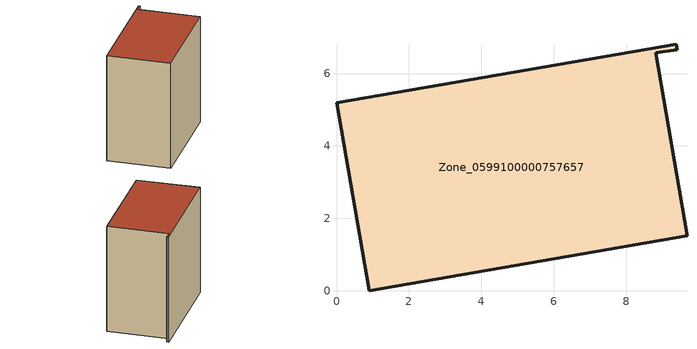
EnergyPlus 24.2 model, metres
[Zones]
Zone_0599100000757657
 floor ground (C_G): 8.81,6.57 9.68,1.52 0.9,0 0,5.19 9.38,6.81 9.41,6.66 z0
 wall outside (C_F): 9.41,6.66 9.38,6.81 0,5.19 0.9,0 9.68,1.52 8.81,6.57 9.41,6.66 z0:9.18
 roof outside (C_R): 9.68,1.52 8.81,6.57 9.41,6.66 9.38,6.81 0,5.19 0.9,0 z9.18
[BUILDING]
Pand.0599100000757657: North Axis=0; Terrain=City; Loads Convergence Tolerance Value=0.04; Temperature Convergence Tolerance Value=0.4; Solar Distribution=FullExterior; Maximum Number of Warmup Days=25; Minimum Number of Warmup Days=1
[Site:Location]
Rotterdam.The.Hague.AP_ZH_NLD Design_Conditions: Latitude=51.96; Longitude=4.45; Time Zone=1; Elevation=-4.5
[SITE:GROUNDTEMPERATURE:BUILDINGSURFACE]
18, 18, 18, 18, 18, 18, 18, 18, 18, 18, 18, 18
[MATERIAL] Thermal Absorptance=0.9; Solar Absorptance=0.7; Visible Absorptance=0.7
Name | Roughness | Thickness | Conductivity | Density | Specific Heat
G.TI.2006-2014 | MediumSmooth | 0.15 | 0.06 | 540 | 1210
F.TI.2006-2014 | Rough | 0.3 | 0.12 | 1920 | 840
R.TI.2006-2014 | MediumRough | 0.2 | 0.08 | 1500 | 1000
[CONSTRUCTION]
C_G: G.TI.2006-2014
C_F: F.TI.2006-2014
C_R: R.TI.2006-2014
[ZONE]
Zone_0599100000757657: Type=1; Multiplier=1; Ceiling Height=Autocalculate; Volume=Autocalculate; Floor Area=autocalculate; Part of Total Floor Area=Yes
[ZONEINFILTRATION:DESIGNFLOWRATE]
Infil_Zone_0599100000757657: Zone or ZoneList or Space or SpaceList=Zone_0599100000757657; Schedule=AlwaysOn; Design Flow Rate Calculation Method=Flow/Area; Flow Rate per Floor Area=0.0015; Constant Term Coefficient=1; Temperature Term Coefficient=0; Velocity Term Coefficient=0; Velocity Squared Term Coefficient=0
[HVACTEMPLATE:ZONE:IDEALLOADSAIRSYSTEM]
Zone_0599100000757657: Maximum Heating Supply Air Temperature=50; Minimum Cooling Supply Air Temperature=13; Maximum Heating Supply Air Humidity Ratio=0.0156; Minimum Cooling Supply Air Humidity Ratio=0.0077; Heating Limit=NoLimit; Cooling Limit=NoLimit; Dehumidification Control Type=ConstantSensibleHeatRatio; Cooling Sensible Heat Ratio=0.7; Dehumidification Setpoint=60; Humidification Control Type=None; Humidification Setpoint=30; Outdoor Air Method=None; Outdoor Air Flow Rate per Person=0.00944; Outdoor Air Flow Rate per Zone Floor Area=0; Outdoor Air Flow Rate per Zone=0; Demand Controlled Ventilation Type=None; Outdoor Air Economizer Type=NoEconomizer; Heat Recovery Type=None; Sensible Heat Recovery Effectiveness=0.7; Latent Heat Recovery Effectiveness=0.65
[ZONECONTROL:THERMOSTAT]
ThermostatControl_Zone_0599100000757657: Zone or ZoneList=Zone_0599100000757657; Control Type Schedule=DualSetpointControlType; Control 1=Thermostat_Zone_0599100000757657; Temperature Difference Between Cutout And Setpoint=0
[THERMOSTATSETPOINT:DUALSETPOINT]
Thermostat_Zone_0599100000757657: Heating Setpoint Temperature Schedule=HeatingSetpoint_Zone_0599100000757657; Cooling Setpoint Temperature Schedule=CoolingSetpoint_Zone_0599100000757657
[SCHEDULE:COMPACT]
HeatingSetpoint_Zone_0599100000757657: Through: 12/31, For: AllDays, Until: 24:00, 21
CoolingSetpoint_Zone_0599100000757657: Through: 12/31, For: AllDays, Until: 24:00, 24
DualSetpointControlType: Through: 12/31, For: AllDays, Until: 24:00, 4
AlwaysOn: Through: 12/31, For: AllDays, Until: 24:00, 1
